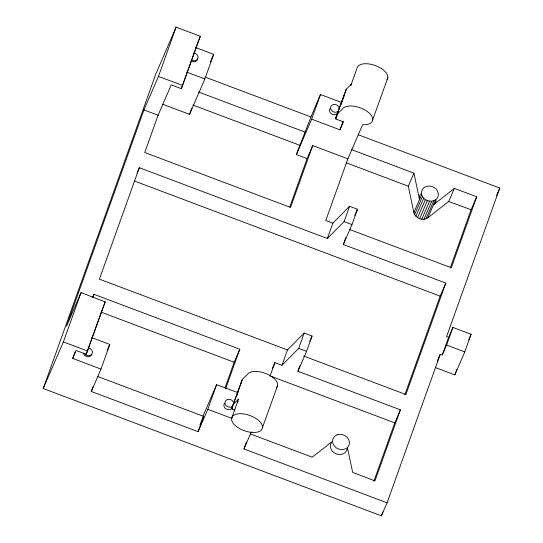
<?xml version="1.0" encoding="UTF-8"?>
<svg xmlns="http://www.w3.org/2000/svg" width="543" height="543" viewBox="0 0 543 543"><rect width="100%" height="100%" fill="white"/><g stroke="black" fill="none" stroke-linecap="round" stroke-linejoin="round"><path stroke-width="0.81" d="M234.97 410.291L231.942 409.15L231.976 407.718L242.416 379.34L247.513 374.283A16.202 8.111 19.7 0 1 263.219 372.641L267.183 374.107A16.202 8.111 19.7 0 1 277.649 385.421L261.719 429.635A16.202 8.111 19.7 0 1 246.02 431.285L242.049 429.818A16.202 8.111 19.7 0 1 231.861 417.472A16.202 8.111 19.7 0 1 248.09 414.893L252.054 416.359A16.202 8.111 19.7 0 1 262.513 427.674M240.766 384.498L240.8 383.066M350.893 85.353L356.921 68.513A16.202 8.111 19.7 0 1 373.421 64.909L377.385 66.375A16.202 8.111 19.7 0 1 387.845 77.69L371.921 121.903A16.202 8.111 19.7 0 1 364.088 124.741L362.67 124.632L347.873 158.821L312.707 145.578L307.073 158.61L296.356 154.579L311.682 119.175L339.972 129.825L343.414 121.87L335.839 119.019L335.873 117.587L346.312 89.208L351.409 84.151A16.202 8.111 19.7 0 0 350.764 85.427M435.411 367.557L454.844 374.874L464.788 351.898L471.093 334.291L452.903 327.443L446.597 345.049L442.294 354.993L440.271 354.233L387.064 502.818L381.424 515.85L43.216 388.516L155.936 73.739L176.095 27.15L200.347 36.279L181.342 88.692L171.235 84.884L158.108 115.211L144.75 152.529L290.559 207.426L312.707 145.578M176.095 27.15L158.447 76.441L143.943 109.944L66.504 326.194L81.029 292.636L105.24 301.881L86.228 354.287L76.122 350.486L72.681 358.441L100.978 369.091L109.801 344.445L91.726 337.637M43.216 388.516L63.375 341.927L81.029 292.636M92.839 297.496L93.973 294.32L239.789 349.217L225.589 388.863M303.428 355.95L405.892 394.53L445.796 283.093L343.332 244.513L351.959 224.578L357.443 209.259L349.563 206.292L344.079 221.612L327.368 238.499L139.313 167.706L99.41 279.143L287.457 349.943L304.168 333.049L312.055 336.015L306.571 351.335L297.944 371.269L400.401 409.843L374.969 480.881L352.665 472.396L347.439 447.697M72.681 358.441L74.961 352.081M86.228 354.287L95.032 329.703M95.317 328.909L103.842 305.112M181.342 88.692L190.145 64.101M190.43 63.307L198.663 40.304M162.825 104.304L189.548 114.363L191.781 108.145M237.827 392.643L216.609 384.654L207.786 409.307L198.1 431.678L91.292 391.462L92.941 386.867M189.548 114.363L204.874 78.959L213.698 54.314L195.623 47.506M296.356 154.579C304.209 134.481 311.682 114.24 320.506 94.53L341.723 102.518M198.1 431.678L203.584 416.359L97.57 376.448M311.682 119.175L320.506 94.53M225.06 387.621L234.148 362.249L239.789 349.217M289.752 206.978L307.073 158.61M231.976 407.718L242.416 379.34M335.873 117.587L346.312 89.208M231.942 409.15L232.798 406.761M236.782 395.63L238.777 390.064M335.839 119.019L338.683 111.071M340.963 104.704L344.662 94.373M231.589 418.504L237.895 400.897M339.972 129.825L343.108 121.082M387.064 502.818L243.977 448.946L246.447 442.056M270.088 376.041L274.901 362.595L281.973 365.256L298.684 348.362L304.168 333.049M347.873 158.821L325.78 220.526L332.852 223.187L349.563 206.292M281.973 365.256L287.457 349.943M327.368 238.499L332.852 223.187M297.944 371.269L299.858 365.907M343.332 244.513L345.803 237.624M373.903 481.146L394.768 422.875L400.401 409.843M404.813 394.829L440.156 296.125L445.796 283.093M450.215 268.038L471.08 209.768L476.72 196.736L454.362 188.407L433.484 204.792A8.62 7.459 23.4 0 0 436.138 200.421M476.72 196.736L451.281 267.774L349.604 229.492M381.424 515.85L382.849 511.879M358.285 134.766L499.784 188.041L446.577 336.626L448.599 337.386L452.903 327.443M442.294 354.993L448.599 337.386M454.844 374.874L456.765 369.511M387.05 79.651L387.845 77.69M276.849 387.383L277.649 385.421M136.992 173.068L139.313 167.706M198.948 39.51L200.347 36.279M92.649 297.381L93.973 294.32M104.12 304.467L105.24 301.881M210.358 62.031L213.698 54.314M107.134 350.602L109.801 344.445M91.292 391.462L100.978 369.091M202.953 416.209L216.609 384.654M199.939 424.789L203.584 416.359M272.247 368.731L274.901 362.595M243.977 448.946L251.375 431.855M354.789 215.395L357.443 209.259M309.727 341.384L312.055 336.015M454.362 188.407L448.722 201.439L427.843 217.824C422.963 221.286 415.341 218.313 413.875 212.564L408.302 186.222L413.942 173.19L351.219 149.488M413.875 212.564L421.667 194.564A8.62 7.459 23.4 0 1 432.425 186.649A8.62 7.459 23.4 0 1 435.635 199.824L427.843 217.824M414.635 214.505L422.427 196.498L421.667 194.564M415.904 216.25L423.696 198.243L422.427 196.498M417.601 217.682L425.393 199.681L423.696 198.243M419.603 218.707L427.395 200.706L431.76 201.283L435.635 199.824M421.775 219.257L429.567 201.249M423.974 219.284L431.76 201.283M426.045 218.795L433.83 200.795M496.472 195.704L499.784 188.041M437.285 361.129L440.271 354.233M468.772 339.653L471.093 334.291M337.481 113.854L342.585 108.804A16.202 8.111 19.7 0 1 358.292 107.161L362.256 108.627A16.202 8.111 19.7 0 1 372.715 119.935M233.585 403.985L238.689 398.929M331.814 441.819L312.245 457.179L250.248 433.925M158.447 76.441L182.74 85.461M448.722 201.439L471.08 209.768M143.943 109.944L158.108 115.211M204.806 76.984L310.827 116.901M186.792 72.158L204.874 78.959M198.534 92.005L305.342 132.214M192.894 105.037L299.702 145.246M344.079 221.612L351.959 224.578M134.467 181.036L440.156 296.125M446.597 345.049L464.788 351.898M298.684 348.362L306.571 351.335M101.012 312.123L234.148 362.249M270.842 376.224L394.768 422.875M63.375 341.927L87.627 351.056M207.786 409.307L232.146 418.477M346.359 162.819L408.302 186.222M425.393 199.681L427.395 200.706M413.942 173.19L419.515 199.532A8.62 7.459 23.4 0 1 420.615 193.899M347.228 448.708A8.62 7.459 23.4 0 1 336.327 453.962A8.62 7.459 23.4 0 1 331.339 442.721M193.865 53.024A4.425 3.828 23.4 0 1 197.835 58.474A4.425 3.828 23.4 0 1 191.367 59.995M197.598 58.481A4.425 3.828 23.4 0 1 190.939 60.992M338.56 110.779A4.425 3.828 23.4 0 1 331.461 110.405A4.425 3.828 23.4 0 1 333.578 104.487A4.425 3.828 23.4 0 1 339.232 108.912M237.949 402.39A16.202 8.111 19.7 0 1 238.309 399.539M88.271 347.907A4.425 3.828 23.4 0 1 91.76 354.24A4.425 3.828 23.4 0 1 84.246 353.249M91.808 354.348A4.425 3.828 23.4 0 1 87.484 356.683A4.425 3.828 23.4 0 1 83.425 353.242M231.888 408.153A4.425 3.828 23.4 0 1 225.902 408.791A4.425 3.828 23.4 0 1 224.551 403.273M337.488 113.27A4.425 3.828 23.4 0 1 331.501 113.908A4.425 3.828 23.4 0 1 330.151 108.383M232.967 405.669A4.425 3.828 23.4 0 1 225.861 405.288A4.425 3.828 23.4 0 1 227.979 399.376A4.425 3.828 23.4 0 1 233.633 403.795M337.074 434.848L335.269 435.819A8.62 7.459 23.4 0 0 338.479 448.993A8.62 7.459 23.4 0 0 349.237 441.079C347.914 436.036 341.927 433.083 337.074 434.848"/></g></svg>
